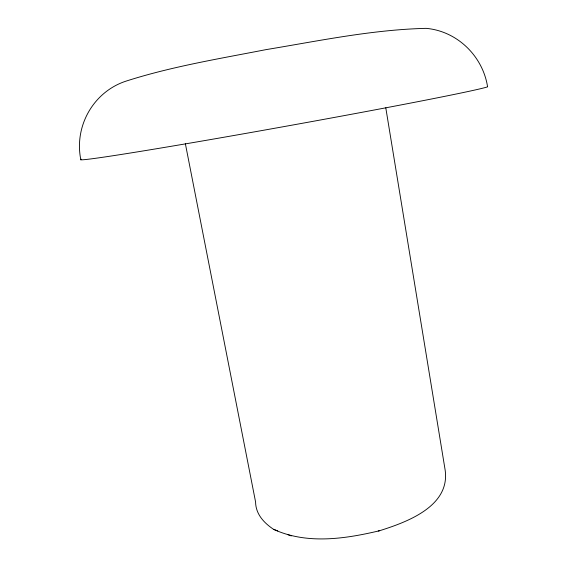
<?xml version="1.0" encoding="UTF-8"?>
<svg xmlns="http://www.w3.org/2000/svg" width="567" height="567" viewBox="0 0 567 567"><rect width="100%" height="100%" fill="white"/><g stroke="black" fill="none" stroke-linecap="round" stroke-linejoin="round"><path stroke-width="0.85" d="M185.366 143.699L255.582 501.986C255.738 514.198 264.016 522.944 273.577 529.337C306.867 544.646 345.076 538.933 379.472 530.755C406.631 522.214 450.177 506.494 445.18 470.27L385.78 107.765M378.274 531.003L379.472 530.755M273.577 529.337L277.752 530.903M287.71 534.582L291.289 535.921M80.833 159.774C73.873 125.881 93.817 91.081 127.001 80.826C172.29 66.396 219.358 58.734 265.909 49.648C319.023 40.881 372.129 29.675 426.115 28.35C457.271 31.114 482.829 56.147 487.585 86.843A207.387 3.466 -10.2 0 1 264.498 130.084A207.387 3.466 -10.2 0 1 81.4 159.207"/></g></svg>
